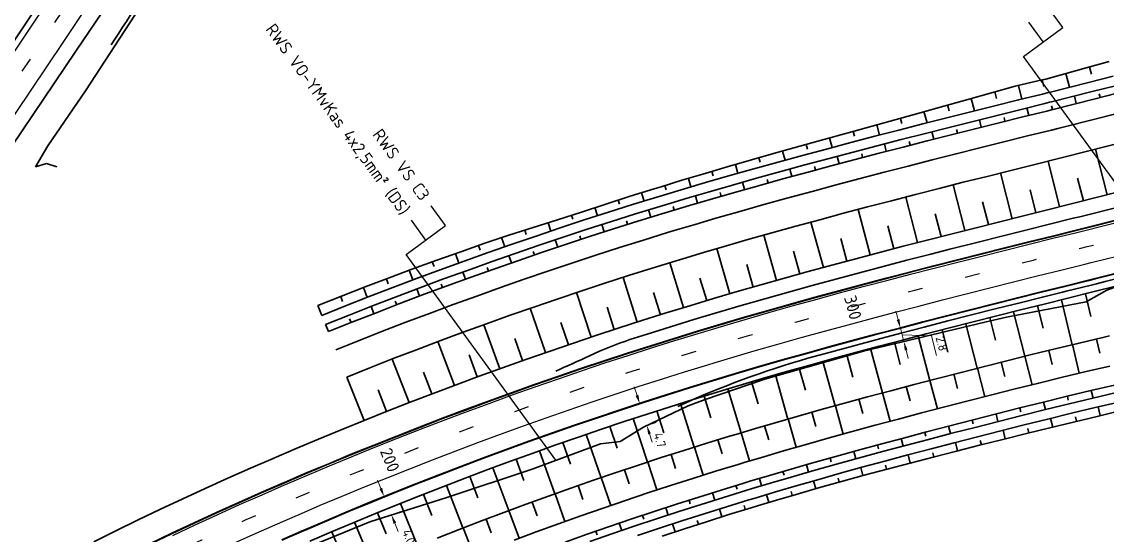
# Model space of a CAD drawing. Header units: metres. Extents: x 134219 to 139178, y 438661 to 444352.
# Drawn here: x 135219.3 to 135440.9, y 442660 to 442764.8 of the extents above; entities that cross this region are included whole.
import ezdxf
from ezdxf.enums import TextEntityAlignment as Align

# ---------------------------------------------------------------- set-up
doc = ezdxf.new("R2010")
doc.units = ezdxf.units.M
doc.linetypes.add('13strp', pattern=[4, 1, -3])
doc.linetypes.add('39strp', pattern=[12, 3, -9])
doc.layers.get('DEFPOINTS').update_dxf_attribs({"color": 193})
for name, color, linetype, lineweight in [('N-WE-KL-ET_LS_OV_KABEL-G', 10, 'KL-LS-OV-N', 35), ('N-WE-KL-ET_LS_OV_KABEL-M', 7, 'Continuous', 18), ('N-WE-KL-ET_LS_OV_KABEL-T25', 7, 'Continuous', 25), ('Utd-geleiderail-nw', 8, 'glm a2ee v014$0$f2m40080', 35), ('Utd-ondergr-bs', 8, 'Continuous', 35), ('Utd-ondergr-nw', 8, '13strp', 35), ('X-XX-AL-AANPIJLING-G', 7, 'Continuous', 18), ('X-XX-AL-AANPIJLING-S', 7, 'Continuous', 25)]:
    doc.layers.add(name, color=color, linetype=linetype, lineweight=lineweight)
doc.layers.add('Utd-weg-bs', color=8, linetype='Continuous')
doc.layers.add('Utd-weg-nw', color=8, linetype='Continuous')
doc.styles.add('alm a2ee v011$0$Iso-rtw', font='NLCS-ISO.ttf')
doc.styles.add('ISO18', font='NLCS-ISO.ttf')
doc.styles.add('NLCS-ISO', font='NLCS-ISO.ttf')
doc.styles.add('NLCS_18', font='NLCS-ISO.ttf', dxfattribs={"height": 1.8})
doc.linetypes.add('glm a2ee v014$0$f2m40080', pattern='A,2,-1,[160,RTW.shx,S=0.5,R=0,X=0,Y=0],-1', length=4)
doc.linetypes.add('KL-LS-OV-N', pattern='A,4,-1,[103,NLCS.SHX,S=0.75,R=0,X=0,Y=0],-1,4,-1.5,["0V",Standard,S=1,R=0,X=0,Y=-0.5],-3', length=14.5)
doc.dimstyles.new('NLCS_t18_pijl_Dimension_l3_h1', dxfattribs={"dimtxt": 1.8, "dimasz": 1.8, "dimexe": 2, "dimexo": 2, "dimgap": 0.7, "dimtad": 1, "dimdec": 1, "dimzin": 0, "dimdsep": 46, "dimtxsty": 'NLCS_18', "dimcen": 2.5, "dimdle": 2, "dimclrd": 256, "dimclre": 256, "dimclrt": 256, "dimadec": 1, "dimazin": 0, "dimtfac": 1, "dimtdec": 1, "dimtofl": 0, "dimtmove": 1, "dimatfit": 0, "dimfxl": 0, "dimtolj": 1, "dimtzin": 0, "dimlwd": 18, "dimlwe": 18, "dimarcsym": 0})
doc.dimstyles.new('UTD', dxfattribs={"dimtxt": 1.8, "dimasz": 1.8, "dimexe": 0, "dimexo": 0, "dimgap": 0.5, "dimtad": 1, "dimdec": 1, "dimzin": 1, "dimdsep": 46, "dimtxsty": 'ISO18', "dimcen": 2.5, "dimclrd": 256, "dimclre": 256, "dimclrt": 1, "dimadec": 0, "dimazin": 0, "dimtfac": 1, "dimtdec": 1, "dimtmove": 0, "dimatfit": 3, "dimfxl": 0, "dimlwd": -1, "dimlwe": -1, "dimarcsym": 0})

# ---------------------------------------------------------------- blocks, each defined once
blk = doc.blocks.new('*D184')
at = {"layer": 'DEFPOINTS', "color": 0, "transparency": 16777216}
for p in [(135398.65, 442702.25), (135399.36, 442699.5), (135399.36, 442699.5)]:
    blk.add_point(p, dxfattribs=at)
at = {"layer": 'N-WE-KL-ET_LS_OV_KABEL-M', "linetype": 'Continuous', "lineweight": 18, "transparency": 16777216}
for p, q in [((135398.19, 442703.99), (135397.74, 442705.73)), ((135398.65, 442702.25), (135399.36, 442699.5)), ((135399.01, 442700.88), (135405.01, 442700.66)), ((135405.01, 442700.66), (135406.04, 442696.69)), ((135399.82, 442697.76), (135400.27, 442696.02))]:
    blk.add_line(p, q, dxfattribs=at)
at = {"layer": 'N-WE-KL-ET_LS_OV_KABEL-M', "lineweight": 18, "transparency": 16777216}
for p, q in [((135398.65, 442702.25), (135400.58, 442702.75)), ((135399.36, 442699.5), (135401.3, 442700.01))]:
    blk.add_line(p, q, dxfattribs=at)
at = {"layer": 'N-WE-KL-ET_LS_OV_KABEL-M', "transparency": 16777216}
for points in [[(135398.48, 442704.07), (135397.9, 442703.92), (135398.65, 442702.25)], [(135400.11, 442697.84), (135399.53, 442697.69), (135399.36, 442699.5)]]:
    blk.add_solid(points, dxfattribs=at)
at = {"layer": 'N-WE-KL-ET_LS_OV_KABEL-M', "transparency": 16777216, "insert": (135407.07, 442699.08), "char_height": 1.8, "attachment_point": 5, "rotation": 284.6177, "style": 'NLCS_18'}
blk.add_mtext('\\A1;2.8', dxfattribs=at)
blk = doc.blocks.new('*D185')
at = {"layer": 'DEFPOINTS', "color": 0, "transparency": 16777216}
for p in [(135345.43, 442686.81), (135346.88, 442682.36), (135346.88, 442682.36)]:
    blk.add_point(p, dxfattribs=at)
at = {"layer": 'N-WE-KL-ET_LS_OV_KABEL-M', "linetype": 'Continuous', "lineweight": 18, "transparency": 16777216}
for p, q in [((135344.88, 442688.52), (135344.32, 442690.24)), ((135347.43, 442680.65), (135347.99, 442678.94))]:
    blk.add_line(p, q, dxfattribs=at)
at = {"layer": 'N-WE-KL-ET_LS_OV_KABEL-M', "lineweight": 18, "transparency": 16777216}
for p, q in [((135345.43, 442686.81), (135347.34, 442687.43)), ((135346.88, 442682.36), (135348.78, 442682.98))]:
    blk.add_line(p, q, dxfattribs=at)
at = {"layer": 'N-WE-KL-ET_LS_OV_KABEL-M', "transparency": 16777216}
for points in [[(135345.16, 442688.62), (135344.59, 442688.43), (135345.43, 442686.81)], [(135347.72, 442680.74), (135347.15, 442680.56), (135346.88, 442682.36)]]:
    blk.add_solid(points, dxfattribs=at)
at = {"layer": 'N-WE-KL-ET_LS_OV_KABEL-M', "transparency": 16777216, "insert": (135349.53, 442679.38), "char_height": 1.8, "attachment_point": 5, "rotation": 287.9778, "style": 'NLCS_18'}
blk.add_mtext('\\A1;4.7', dxfattribs=at)
blk = doc.blocks.new('*D186')
at = {"layer": 'DEFPOINTS', "color": 0, "transparency": 16777216}
for p in [(135293.24, 442667.84), (135294.75, 442664.1), (135294.75, 442664.1)]:
    blk.add_point(p, dxfattribs=at)
at = {"layer": 'N-WE-KL-ET_LS_OV_KABEL-M', "linetype": 'Continuous', "lineweight": 18, "transparency": 16777216}
for p, q in [((135292.57, 442669.51), (135291.89, 442671.18)), ((135295.43, 442662.43), (135296.1, 442660.76))]:
    blk.add_line(p, q, dxfattribs=at)
at = {"layer": 'N-WE-KL-ET_LS_OV_KABEL-M', "lineweight": 18, "transparency": 16777216}
for p, q in [((135293.24, 442667.84), (135295.1, 442668.59)), ((135294.75, 442664.1), (135296.61, 442664.84))]:
    blk.add_line(p, q, dxfattribs=at)
at = {"layer": 'N-WE-KL-ET_LS_OV_KABEL-M', "transparency": 16777216}
for points in [[(135292.85, 442669.63), (135292.29, 442669.4), (135293.24, 442667.84)], [(135295.71, 442662.54), (135295.15, 442662.31), (135294.75, 442664.1)]]:
    blk.add_solid(points, dxfattribs=at)
at = {"layer": 'N-WE-KL-ET_LS_OV_KABEL-M', "transparency": 16777216, "insert": (135298.28, 442659.64), "char_height": 1.8, "attachment_point": 5, "rotation": 291.9807, "style": 'NLCS_18'}
blk.add_mtext('\\A1;4.0', dxfattribs=at)

msp = doc.modelspace()

# ---------------------------------------------------------------- linework, layer by layer
at = {"layer": 'N-WE-KL-ET_LS_OV_KABEL-G', "flags": 128}
msp.add_lwpolyline([(135302.23, 442860.86), (135262.52, 442798.37, -0.001946), (135237.49, 442760.07)], format="xyb", dxfattribs=at)
at = {"layer": 'N-WE-KL-ET_LS_OV_KABEL-G', "elevation": 6.11, "flags": 128}
msp.add_lwpolyline([(135483.36, 442719.75), (135483.08, 442719.68), (135474.69, 442718.95), (135465.4, 442717.32), (135450.93, 442713.74), (135440.77, 442709.99), (135436.56, 442707.61), (135420.32, 442704.45), (135415.91, 442703.49), (135391.13, 442697.52), (135383.91, 442695.52), (135371.66, 442692.05), (135370.59, 442691.68), (135358.82, 442687.67), (135355.34, 442686.41), (135346.21, 442682.04), (135341.42, 442679.09), (135337.41, 442678.63), (135323.44, 442673.45), (135306.03, 442667.64), (135290.31, 442662.7), (135270.27, 442654.45), (135257.3, 442648.81), (135232.65, 442636), (135217.41, 442627.7), (135208.97, 442622.46)], dxfattribs=at)
at = {"layer": 'Utd-geleiderail-nw', "linetype": 'Continuous', "flags": 128}
for points in [[(135328.31, 442693.49, 0.005559), (135335.18, 442696.58, -0.032608), (135343.42, 442699.9), (135346.93, 442701.02), (135351.72, 442702.53), (135356.51, 442704), (135357.85, 442704.4), (135361.99, 442705.64), (135366.14, 442706.86), (135370.96, 442708.25), (135375.78, 442709.61), (135380.62, 442710.95), (135385.45, 442712.26), (135390.29, 442713.56), (135395.14, 442714.84), (135399.99, 442716.11), (135404.84, 442717.35), (135408.72, 442718.34), (135408.72, 442718.34), (135414.54, 442719.82), (135419.39, 442721.04), (135424.25, 442722.25), (135429.1, 442723.46), (135433.96, 442724.66), (135435.29, 442724.99), (135443.64, 442727.1)], [(135353.22, 442686.26, -0.038648), (135379.77, 442696.08), (135384.35, 442697.35), (135389.13, 442698.65), (135393.92, 442699.94), (135398.72, 442701.2), (135403.52, 442702.46), (135408.34, 442703.7), (135413.16, 442704.93), (135417.99, 442706.15), (135421.96, 442707.15), (135422.82, 442707.36), (135427.66, 442708.57), (135431.74, 442709.58), (135432.5, 442709.77), (135437.35, 442710.98), (135438.69, 442711.31), (135440.46, 442711.75), (135447.08, 442713.4)]]:
    msp.add_lwpolyline(points, format="xyb", dxfattribs=at)
at = {"layer": 'Utd-ondergr-bs', "flags": 128}
for points in [[(135430.78, 443094.52), (135417.27, 443072.18), (135405.84, 443053.5), (135400.26, 443044.58), (135387.87, 443024.77), (135374.78, 443003.44), (135359.85, 442979.52), (135343.64, 442954), (135329.75, 442932), (135315.11, 442909.36), (135301.89, 442889), (135286.26, 442864.59), (135269.67, 442839.38), (135253.96, 442815.42), (135239.69, 442793.9), (135225.09, 442772.01), (135212.33, 442752.94), (135199.12, 442733.22), (135187.59, 442716.29)], [(135343.89, 442932.46), (135332.88, 442915.29), (135323.08, 442899.85), (135309.39, 442878.99), (135295.13, 442856.93), (135277.85, 442830.41), (135262.2, 442806.64), (135243.62, 442778.55), (135230.28, 442758.8), (135217.23, 442739.41)], [(135222.06, 442735.14), (135224.59, 442739.44), (135232.28, 442750.66), (135245.28, 442770.7), (135258.97, 442791.47), (135267.61, 442805.38), (135276.45, 442819.51), (135285.14, 442833.57), (135295.97, 442850.78), (135303.43, 442862.7), (135306.62, 442867.15)], [(135222.06, 442735.14), (135224.3, 442735.85)], [(135226.45, 442735.14), (135224.3, 442735.85)]]:
    msp.add_lwpolyline(points, dxfattribs=at)
at = {"layer": 'Utd-ondergr-nw', "linetype": 'Continuous', "flags": 128}
for points in [[(135279.74, 442706.83), (135284.56, 442708.75), (135289.4, 442710.65), (135294.25, 442712.52), (135299.11, 442714.34), (135304, 442716.11), (135308.89, 442717.85), (135313.8, 442719.56), (135318.72, 442721.22), (135323.67, 442722.81), (135328.64, 442724.32), (135333.57, 442725.95), (135338.5, 442727.57), (135343.45, 442729.15), (135348.41, 442730.7), (135349.78, 442731.12), (135354.06, 442732.42), (135358.34, 442733.69), (135363.29, 442735.14), (135368.24, 442736.58), (135373.19, 442738), (135378.12, 442739.4), (135383.05, 442740.78), (135387.98, 442742.14), (135392.89, 442743.49), (135397.8, 442744.81), (135402.67, 442746.23), (135407.55, 442747.59), (135412.41, 442748.94), (135417.27, 442750.28), (135422.11, 442751.61), (135426.98, 442752.77), (135427.96, 442753), (135428.33, 442753.1), (135436.58, 442755.35), (135441.31, 442756.66)], [(135437.66, 442754.1), (135437.27, 442755.54)], [(135280.53, 442704.85), (135285.35, 442706.77), (135290.17, 442708.67), (135295.01, 442710.53), (135299.86, 442712.36), (135304.71, 442714.16), (135309.59, 442715.93), (135314.47, 442717.67), (135319.36, 442719.38), (135324.26, 442721.05), (135329.18, 442722.7), (135334.1, 442724.32), (135339.03, 442725.9), (135343.98, 442727.46), (135348.93, 442728.98), (135350.3, 442729.4), (135354.57, 442730.68), (135358.85, 442731.94), (135363.8, 442733.37), (135368.75, 442734.77), (135373.7, 442736.14), (135378.64, 442737.49), (135383.58, 442738.81), (135388.51, 442740.12), (135393.43, 442741.41), (135398.35, 442742.67), (135403.26, 442743.93), (135408.16, 442745.17), (135413.05, 442746.4), (135417.93, 442747.62), (135422.8, 442748.83), (135427.66, 442750.04), (135428.63, 442750.28), (135429, 442750.37), (135437.3, 442752.47), (135442.07, 442753.68)], [(135427.95, 442751.56), (135427.62, 442752.92)], [(135433.2, 442751.43), (135432.44, 442754.22)], [(135281.28, 442703), (135286.08, 442704.91), (135290.89, 442706.8), (135295.72, 442708.66), (135300.56, 442710.48), (135305.4, 442712.28), (135310.26, 442714.04), (135315.13, 442715.78), (135320.01, 442717.48), (135324.9, 442719.16), (135329.8, 442720.8), (135334.72, 442722.42), (135339.64, 442724), (135344.57, 442725.55), (135349.51, 442727.07), (135350.88, 442727.49), (135355.14, 442728.76), (135359.4, 442730.02), (135364.35, 442731.44), (135369.29, 442732.84), (135374.23, 442734.21), (135379.16, 442735.56), (135384.09, 442736.88), (135389.02, 442738.18), (135393.93, 442739.47), (135398.84, 442740.74), (135403.75, 442741.99), (135408.64, 442743.23), (135413.53, 442744.46), (135418.41, 442745.68), (135423.28, 442746.89), (135428.14, 442748.1), (135429.11, 442748.34), (135429.49, 442748.43), (135437.79, 442750.53), (135442.56, 442751.74)], [(135423.44, 442748.99), (135422.75, 442751.76)], [(135281.87, 442701.54), (135286.66, 442703.45), (135291.46, 442705.33), (135296.28, 442707.18), (135301.11, 442709.01), (135305.94, 442710.8), (135310.79, 442712.56), (135315.65, 442714.29), (135320.53, 442716), (135325.41, 442717.67), (135330.3, 442719.31), (135335.2, 442720.92), (135340.11, 442722.5), (135345.04, 442724.05), (135349.97, 442725.56), (135351.33, 442725.98), (135355.59, 442727.25), (135359.84, 442728.5), (135364.78, 442729.93), (135369.71, 442731.32), (135374.65, 442732.69), (135379.57, 442734.04), (135384.5, 442735.36), (135389.42, 442736.66), (135394.33, 442737.94), (135399.23, 442739.21), (135404.14, 442740.46), (135409.03, 442741.7), (135413.91, 442742.93), (135418.79, 442744.15), (135423.66, 442745.37), (135428.52, 442746.57), (135429.49, 442746.81), (135429.86, 442746.9), (135438.17, 442749), (135442.94, 442750.22)], [(135413.81, 442746.59), (135413.11, 442749.13)], [(135418.29, 442749.13), (135417.93, 442750.46)], [(135434.17, 442749.61), (135434.56, 442748.08)], [(135439.22, 442750.08), (135439.41, 442749.32)], [(135283.36, 442697.83), (135288.13, 442699.73), (135292.91, 442701.6), (135297.7, 442703.45), (135302.51, 442705.26), (135307.32, 442707.04), (135312.15, 442708.8), (135316.98, 442710.52), (135321.83, 442712.21), (135326.69, 442713.88), (135331.56, 442715.51), (135336.44, 442717.11), (135341.32, 442718.68), (135346.22, 442720.23), (135351.13, 442721.74), (135352.49, 442722.15), (135356.73, 442723.42), (135360.96, 442724.66), (135365.88, 442726.08), (135370.79, 442727.47), (135375.71, 442728.83), (135380.62, 442730.17), (135385.52, 442731.49), (135390.43, 442732.79), (135395.33, 442734.07), (135400.23, 442735.34), (135405.12, 442736.59), (135410.01, 442737.83), (135414.88, 442739.05), (135419.76, 442740.27), (135424.62, 442741.48), (135429.48, 442742.69), (135430.83, 442743.02), (135439.14, 442745.12), (135443.93, 442746.34)], [(135404.12, 442744.15), (135403.47, 442746.46)], [(135408.62, 442746.58), (135408.29, 442747.8)], [(135424.47, 442747.19), (135424.85, 442745.66)], [(135429.52, 442747.63), (135429.7, 442746.86)], [(135398.98, 442743.99), (135398.67, 442745.07)], [(135414.77, 442744.77), (135415.15, 442743.24)], [(135419.81, 442745.22), (135420, 442744.46)], [(135389.3, 442741.41), (135389.02, 442742.43)], [(135394.41, 442741.66), (135393.85, 442743.74)], [(135405.07, 442742.33), (135405.46, 442740.8)], [(135410.11, 442742.79), (135410.31, 442742.03)], [(135285.6, 442692.26), (135290.33, 442694.15), (135295.08, 442696.01), (135299.84, 442697.84), (135304.6, 442699.64), (135309.38, 442701.41), (135314.17, 442703.15), (135318.98, 442704.86), (135323.79, 442706.54), (135328.61, 442708.19), (135333.44, 442709.81), (135338.29, 442711.41), (135343.14, 442712.97), (135348, 442714.5), (135352.87, 442715.99), (135354.22, 442716.4), (135358.43, 442717.66), (135362.64, 442718.9), (135367.52, 442720.31), (135372.41, 442721.69), (135377.29, 442723.05), (135382.18, 442724.38), (135387.07, 442725.69), (135391.95, 442726.99), (135396.84, 442728.26), (135401.72, 442729.52), (135406.6, 442730.77), (135411.47, 442732.01), (135416.34, 442733.23), (135421.21, 442734.45), (135426.07, 442735.66), (135430.93, 442736.87), (135432.27, 442737.2), (135440.6, 442739.3), (135445.4, 442740.52)], [(135379.66, 442738.79), (135379.39, 442739.75)], [(135384.75, 442739.12), (135384.2, 442741.1)], [(135395.39, 442739.85), (135395.78, 442738.32)], [(135400.42, 442740.33), (135400.62, 442739.57)], [(135375.11, 442736.52), (135374.57, 442738.39)], [(135385.71, 442737.31), (135386.12, 442735.79)], [(135390.75, 442737.82), (135390.95, 442737.06)], [(135438.52, 442738.77), (135440.89, 442729.45)], [(135365.48, 442733.84), (135364.96, 442735.63)], [(135370.03, 442736.11), (135369.77, 442737.02)], [(135381.09, 442735.26), (135381.29, 442734.5)], [(135428.82, 442736.34), (135431.14, 442727)], [(135360.42, 442733.35), (135360.17, 442734.23)], [(135376.06, 442734.71), (135376.47, 442733.19)], [(135419.12, 442733.93), (135421.45, 442724.59)], [(135434.84, 442732.88), (135436.01, 442728.21)], [(135350.85, 442730.5), (135350.58, 442731.36)], [(135355.89, 442731.07), (135355.37, 442732.81)], [(135366.42, 442732.03), (135366.85, 442730.52)], [(135371.45, 442732.62), (135371.66, 442731.87)], [(135409.42, 442731.49), (135411.78, 442722.17)], [(135233.98, 442658.61), (135238.5, 442660.87), (135243.04, 442663.09), (135247.59, 442665.27), (135252.16, 442667.41), (135256.74, 442669.52), (135261.33, 442671.6), (135265.94, 442673.64), (135270.56, 442675.65), (135270.76, 442675.73), (135275.29, 442677.67), (135279.84, 442679.58), (135284.49, 442681.51), (135289.16, 442683.4), (135293.84, 442685.27), (135298.53, 442687.1), (135303.23, 442688.91), (135307.95, 442690.69), (135312.67, 442692.43), (135317.41, 442694.15), (135322.15, 442695.84), (135326.91, 442697.5), (135331.68, 442699.13), (135336.45, 442700.73), (135341.24, 442702.3), (135346.04, 442703.84), (135350.84, 442705.34), (135355.66, 442706.82), (135356.99, 442707.23), (135361.15, 442708.47), (135365.31, 442709.69), (135370.15, 442711.08), (135374.99, 442712.45), (135379.84, 442713.79), (135384.68, 442715.11), (135389.54, 442716.41), (135394.39, 442717.7), (135399.25, 442718.96), (135404.1, 442720.21), (135408.96, 442721.45), (135413.82, 442722.68), (135418.68, 442723.9), (135423.54, 442725.11), (135428.39, 442726.32), (135433.25, 442727.53), (135434.59, 442727.86), (135442.93, 442729.97)], [(135346.34, 442728.19), (135345.81, 442729.88)], [(135356.81, 442729.26), (135357.26, 442727.75)], [(135361.83, 442729.9), (135362.05, 442729.14)], [(135399.73, 442729.01), (135402.13, 442719.71)], [(135425.13, 442730.47), (135426.3, 442725.8)], [(135336.82, 442725.19), (135336.28, 442726.84)], [(135341.31, 442727.54), (135341.04, 442728.38)], [(135347.24, 442726.38), (135347.7, 442724.87)], [(135352.25, 442727.08), (135352.48, 442726.32)], [(135390.06, 442726.49), (135392.51, 442717.2)], [(135415.44, 442728.05), (135416.62, 442723.38)], [(135245.4, 442658.2), (135249.92, 442660.36), (135254.45, 442662.49), (135258.99, 442664.58), (135263.55, 442666.64), (135268.13, 442668.67), (135272.71, 442670.66), (135272.91, 442670.75), (135277.41, 442672.67), (135281.93, 442674.57), (135286.55, 442676.48), (135291.19, 442678.36), (135295.84, 442680.22), (135300.5, 442682.04), (135305.17, 442683.83), (135309.85, 442685.6), (135314.54, 442687.33), (135319.24, 442689.04), (135323.96, 442690.72), (135328.68, 442692.37), (135333.42, 442693.98), (135338.16, 442695.57), (135342.92, 442697.13), (135347.68, 442698.66), (135352.45, 442700.16), (135357.24, 442701.63), (135358.56, 442702.03), (135362.69, 442703.26), (135366.83, 442704.48), (135371.64, 442705.86), (135376.45, 442707.22), (135381.27, 442708.56), (135386.1, 442709.87), (135390.93, 442711.17), (135395.77, 442712.44), (135400.61, 442713.7), (135405.45, 442714.95), (135410.3, 442716.19), (135415.15, 442717.41), (135420, 442718.63), (135424.85, 442719.84), (135429.7, 442721.05), (135434.55, 442722.26), (135435.9, 442722.59), (135444.25, 442724.7)], [(135245.43, 442658.14), (135249.95, 442660.3), (135254.47, 442662.42), (135259.02, 442664.52), (135263.58, 442666.58), (135268.15, 442668.6), (135272.74, 442670.6), (135272.93, 442670.68), (135277.44, 442672.61), (135281.95, 442674.51), (135286.58, 442676.42), (135291.21, 442678.3), (135295.86, 442680.15), (135300.52, 442681.97), (135305.19, 442683.77), (135309.87, 442685.53), (135314.56, 442687.27), (135319.27, 442688.98), (135323.98, 442690.65), (135328.71, 442692.3), (135333.44, 442693.92), (135338.18, 442695.51), (135342.94, 442697.06), (135347.7, 442698.59), (135352.48, 442700.09), (135357.26, 442701.56), (135358.58, 442701.96), (135362.71, 442703.2), (135366.85, 442704.41), (135371.66, 442705.79), (135376.47, 442707.15), (135381.29, 442708.49), (135386.12, 442709.8), (135390.95, 442711.1), (135395.79, 442712.38), (135400.63, 442713.64), (135405.47, 442714.88), (135410.31, 442716.12), (135415.16, 442717.35), (135420.01, 442718.56), (135424.87, 442719.78), (135429.72, 442720.98), (135434.57, 442722.19), (135435.91, 442722.52), (135444.27, 442724.63)], [(135331.8, 442724.46), (135331.53, 442725.28)], [(135342.7, 442724.14), (135342.94, 442723.39)], [(135405.77, 442725.6), (135406.96, 442720.94)], [(135322.28, 442721.37), (135321.99, 442722.27)], [(135327.29, 442722.07), (135326.77, 442723.75)], [(135337.7, 442723.38), (135338.18, 442721.88)], [(135380.4, 442723.9), (135382.92, 442714.64)], [(135396.11, 442723.11), (135397.32, 442718.46)], [(135317.87, 442718.85), (135317.24, 442720.72)], [(135328.19, 442720.27), (135328.69, 442718.77)], [(135333.19, 442721.09), (135333.43, 442720.34)], [(135370.76, 442721.23), (135373.37, 442711.99)], [(135386.47, 442720.56), (135387.71, 442715.93)], [(135308.47, 442715.52), (135307.79, 442717.46)], [(135312.84, 442718.16), (135312.51, 442719.11)], [(135323.71, 442717.92), (135323.97, 442717.18)], [(135361.15, 442718.47), (135363.85, 442709.26)], [(135376.86, 442717.95), (135378.14, 442713.32)], [(135303.43, 442714.8), (135303.08, 442715.78)], [(135318.73, 442717.04), (135319.25, 442715.55)], [(135351.57, 442715.6), (135354.38, 442706.43)], [(135367.28, 442715.25), (135368.6, 442710.64)], [(135272.36, 442659.03), (135276.88, 442661), (135277.07, 442661.09), (135281.52, 442662.99), (135285.97, 442664.86), (135290.54, 442666.75), (135295.11, 442668.6), (135299.7, 442670.43), (135304.3, 442672.23), (135308.91, 442674), (135313.53, 442675.74), (135318.16, 442677.46), (135322.8, 442679.14), (135327.45, 442680.8), (135332.12, 442682.42), (135336.79, 442684.02), (135341.47, 442685.59), (135346.16, 442687.12), (135350.86, 442688.63), (135355.58, 442690.11), (135360.3, 442691.56), (135361.6, 442691.96), (135365.68, 442693.18), (135369.77, 442694.38), (135374.52, 442695.74), (135379.29, 442697.09), (135384.06, 442698.41), (135388.84, 442699.71), (135393.64, 442701), (135398.44, 442702.27), (135403.25, 442703.52), (135408.06, 442704.76), (135412.89, 442705.99), (135417.72, 442707.21), (135422.55, 442708.43), (135427.39, 442709.64), (135432.24, 442710.84), (135437.09, 442712.04), (135438.43, 442712.38), (135446.81, 442714.46)], [(135272.39, 442658.97), (135276.91, 442660.94), (135277.1, 442661.02), (135281.54, 442662.92), (135286, 442664.8), (135290.56, 442666.68), (135295.14, 442668.54), (135299.73, 442670.37), (135304.32, 442672.17), (135308.93, 442673.94), (135313.55, 442675.68), (135318.18, 442677.39), (135322.82, 442679.07), (135327.48, 442680.73), (135332.14, 442682.36), (135336.81, 442683.95), (135341.49, 442685.52), (135346.18, 442687.06), (135350.89, 442688.57), (135355.6, 442690.05), (135360.32, 442691.5), (135361.62, 442691.89), (135365.7, 442693.11), (135369.79, 442694.31), (135374.54, 442695.68), (135379.3, 442697.02), (135384.08, 442698.34), (135388.86, 442699.65), (135393.65, 442700.93), (135398.46, 442702.2), (135403.26, 442703.45), (135408.08, 442704.69), (135412.9, 442705.92), (135417.73, 442707.15), (135422.57, 442708.36), (135427.41, 442709.57), (135432.25, 442710.77), (135437.1, 442711.98), (135438.45, 442712.31), (135446.83, 442714.39)], [(135299.12, 442712.08), (135298.38, 442714.07)], [(135309.3, 442713.7), (135309.84, 442712.22)], [(135314.28, 442714.64), (135314.54, 442713.9)], [(135278.08, 442658.75), (135282.51, 442660.64), (135286.96, 442662.51), (135291.5, 442664.39), (135296.06, 442666.24), (135300.64, 442668.06), (135305.22, 442669.85), (135309.81, 442671.62), (135314.42, 442673.35), (135319.04, 442675.06), (135323.66, 442676.74), (135328.3, 442678.39), (135332.95, 442680.01), (135337.61, 442681.6), (135342.27, 442683.17), (135346.95, 442684.7), (135351.64, 442686.2), (135356.33, 442687.68), (135361.04, 442689.12), (135362.34, 442689.52), (135366.41, 442690.73), (135370.48, 442691.93), (135375.22, 442693.29), (135379.97, 442694.63), (135384.73, 442695.95), (135389.51, 442697.25), (135394.29, 442698.53), (135399.08, 442699.8), (135403.89, 442701.05), (135408.7, 442702.29), (135413.51, 442703.52), (135418.34, 442704.74), (135423.17, 442705.95), (135428.01, 442707.16), (135432.85, 442708.37), (135437.7, 442709.57), (135439.04, 442709.9), (135447.43, 442711.99)], [(135294.08, 442711.31), (135293.7, 442712.31)], [(135304.88, 442711.25), (135305.15, 442710.51)], [(135342.03, 442712.61), (135344.94, 442703.49)], [(135357.73, 442712.45), (135359.11, 442707.86)], [(135284.78, 442707.69), (135284.38, 442708.68)], [(135289.81, 442708.52), (135289.04, 442710.51)], [(135299.92, 442710.25), (135300.47, 442708.77)], [(135332.52, 442709.51), (135335.55, 442700.43)], [(135348.23, 442709.55), (135349.66, 442704.97)], [(135437.54, 442704.64), (135436.46, 442709.26)], [(135280.54, 442704.85), (135279.74, 442706.83)], [(135290.58, 442706.68), (135291.15, 442705.21)], [(135295.52, 442707.74), (135295.81, 442707)], [(135323.05, 442706.29), (135326.19, 442697.25)], [(135338.76, 442706.52), (135340.24, 442701.97)], [(135427.77, 442702.26), (135426.65, 442706.82)], [(135433.75, 442698.86), (135431.56, 442708.05)], [(135286.21, 442704.12), (135286.5, 442703.39)], [(135418.04, 442699.82), (135416.89, 442704.38)], [(135424.04, 442696.49), (135421.76, 442705.6)], [(135281.28, 442703), (135281.87, 442701.54)], [(135313.63, 442702.95), (135316.87, 442693.96)], [(135329.32, 442703.38), (135330.86, 442698.85)], [(135408.33, 442697.35), (135407.16, 442701.9)], [(135414.34, 442694.04), (135412.03, 442703.14)], [(135304.06, 442659.39), (135308.59, 442661.16), (135313.13, 442662.9), (135317.68, 442664.61), (135322.25, 442666.3), (135326.82, 442667.96), (135331.4, 442669.58), (135336, 442671.18), (135340.6, 442672.75), (135345.21, 442674.29), (135349.83, 442675.81), (135354.47, 442677.29), (135359.11, 442678.74), (135363.76, 442680.17), (135365.05, 442680.56), (135369.06, 442681.76), (135373.09, 442682.94), (135377.79, 442684.28), (135382.49, 442685.61), (135387.22, 442686.92), (135391.95, 442688.2), (135396.7, 442689.47), (135401.46, 442690.73), (135406.24, 442691.97), (135411.03, 442693.2), (135415.82, 442694.42), (135420.63, 442695.63), (135425.45, 442696.84), (135430.28, 442698.03), (135435.13, 442699.19), (135439.99, 442700.33), (135441.34, 442700.65)], [(135319.93, 442700.13), (135321.52, 442695.62)], [(135404.65, 442691.56), (135402.3, 442700.64)], [(135439.34, 442697.1), (135438.66, 442700.02)], [(135304.24, 442699.5), (135307.59, 442690.55)], [(135394.98, 442689.02), (135392.56, 442698.07)], [(135398.62, 442694.83), (135397.43, 442699.37)], [(135429.64, 442694.79), (135428.93, 442697.7)], [(135435.18, 442693.04), (135433.79, 442698.87)], [(135294.9, 442695.94), (135298.36, 442687.03)], [(135310.58, 442696.76), (135312.23, 442692.27)], [(135385.33, 442686.4), (135382.84, 442695.43)], [(135388.93, 442692.24), (135387.7, 442696.76)], [(135419.96, 442692.37), (135419.23, 442695.28)], [(135425.53, 442690.68), (135424.07, 442696.5)], [(135301.27, 442693.27), (135302.97, 442688.81)], [(135319.78, 442658.99), (135324.31, 442660.67), (135328.85, 442662.31), (135333.4, 442663.92), (135337.95, 442665.51), (135342.52, 442667.07), (135347.1, 442668.6), (135351.69, 442670.1), (135356.28, 442671.57), (135360.89, 442673.01), (135365.5, 442674.43), (135366.78, 442674.81), (135370.77, 442676), (135374.77, 442677.18), (135379.43, 442678.51), (135384.11, 442679.83), (135388.81, 442681.13), (135393.52, 442682.41), (135398.24, 442683.67), (135402.99, 442684.92), (135407.74, 442686.16), (135412.52, 442687.39), (135417.3, 442688.61), (135422.1, 442689.82), (135426.91, 442691.02), (135431.73, 442692.21), (135436.58, 442693.37), (135441.44, 442694.51)], [(135379.25, 442689.56), (135377.98, 442694.07)], [(135415.86, 442688.24), (135414.38, 442694.05)], [(135285.6, 442692.26), (135289.17, 442683.4)], [(135369.59, 442686.79), (135368.27, 442691.28)], [(135375.7, 442683.69), (135373.12, 442692.69)], [(135406.2, 442685.76), (135404.69, 442691.57)], [(135410.28, 442689.91), (135409.53, 442692.82)], [(135292, 442689.67), (135293.76, 442685.23)], [(135330.2, 442658.54), (135334.72, 442660.15), (135339.26, 442661.73), (135343.8, 442663.28), (135348.36, 442664.8), (135352.92, 442666.29), (135357.49, 442667.76), (135362.07, 442669.19), (135366.66, 442670.6), (135367.94, 442670.98), (135371.9, 442672.17), (135375.89, 442673.33), (135380.53, 442674.67), (135385.19, 442675.98), (135389.86, 442677.27), (135394.56, 442678.55), (135399.27, 442679.81), (135404, 442681.06), (135408.75, 442682.29), (135413.51, 442683.51), (135418.28, 442684.73), (135423.07, 442685.94), (135427.88, 442687.14), (135432.7, 442688.33), (135437.54, 442689.49), (135442.4, 442690.63)], [(135335.25, 442658.67), (135339.77, 442660.24), (135344.31, 442661.79), (135348.85, 442663.3), (135353.41, 442664.79), (135357.97, 442666.26), (135362.54, 442667.69), (135367.12, 442669.09), (135368.39, 442669.48), (135372.35, 442670.66), (135376.33, 442671.82), (135380.96, 442673.15), (135385.61, 442674.46), (135390.28, 442675.75), (135394.97, 442677.03), (135399.68, 442678.29), (135404.4, 442679.53), (135409.14, 442680.77), (135413.9, 442681.99), (135418.67, 442683.2), (135423.46, 442684.41), (135428.26, 442685.61), (135433.08, 442686.8), (135437.92, 442687.96), (135442.78, 442689.1)], [(135366.11, 442680.88), (135363.42, 442689.84)], [(135396.57, 442683.23), (135395.02, 442689.03)], [(135400.62, 442687.4), (135399.85, 442690.31)], [(135437.98, 442687.97), (135437.62, 442689.51)], [(135344.95, 442659.89), (135349.48, 442661.41), (135354.02, 442662.89), (135358.57, 442664.35), (135363.13, 442665.78), (135367.7, 442667.18), (135368.97, 442667.56), (135372.92, 442668.74), (135376.88, 442669.9), (135381.51, 442671.23), (135386.15, 442672.54), (135390.81, 442673.83), (135395.49, 442675.1), (135400.19, 442676.35), (135404.91, 442677.6), (135409.64, 442678.83), (135414.4, 442680.05), (135419.16, 442681.26), (135423.95, 442682.47), (135428.75, 442683.67), (135433.57, 442684.86), (135438.4, 442686.02), (135443.26, 442687.16)], [(135356.55, 442677.94), (135353.75, 442686.87)], [(135359.95, 442683.9), (135358.58, 442688.37)], [(135386.97, 442680.62), (135385.37, 442686.41)], [(135390.98, 442684.83), (135390.19, 442687.73)], [(135428.26, 442685.61), (135427.88, 442687.14)], [(135432.93, 442687.57), (135432.75, 442688.34)], [(135350.35, 442680.88), (135348.93, 442685.34)], [(135350.03, 442659.75), (135354.55, 442661.25), (135359.09, 442662.72), (135363.63, 442664.17), (135368.19, 442665.59), (135369.45, 442665.97), (135373.39, 442667.13), (135377.35, 442668.28), (135381.96, 442669.63), (135386.6, 442670.93), (135391.26, 442672.2), (135395.94, 442673.46), (135400.63, 442674.69), (135405.35, 442675.92), (135410.08, 442677.13), (135414.83, 442678.34), (135419.6, 442679.54), (135424.39, 442680.73), (135429.19, 442681.92), (135434.01, 442683.08), (135438.85, 442684.23), (135443.7, 442685.4), (135444.67, 442685.63)], [(135381.36, 442682.18), (135380.55, 442685.07)], [(135418.56, 442683.17), (135418.18, 442684.7)], [(135423.22, 442685.16), (135423.03, 442685.93)], [(135434.39, 442684.12), (135434.61, 442683.22)], [(135439.04, 442686.17), (135439.47, 442684.38)], [(135340.8, 442677.75), (135339.31, 442682.18)], [(135347.03, 442674.89), (135344.11, 442683.77)], [(135371.78, 442679.43), (135370.94, 442682.31)], [(135377.4, 442677.93), (135375.74, 442683.7)], [(135408.88, 442680.7), (135408.48, 442682.22)], [(135413.52, 442682.7), (135413.33, 442683.47)], [(135429.32, 442683.81), (135429.75, 442682.05)], [(135337.54, 442671.71), (135334.52, 442680.55)], [(135367.87, 442675.14), (135366.15, 442680.89)], [(135399.2, 442678.16), (135398.8, 442679.68)], [(135403.84, 442680.2), (135403.64, 442680.96)], [(135419.61, 442681.38), (135420.04, 442679.65)], [(135424.68, 442681.73), (135424.89, 442680.86)], [(135331.28, 442674.49), (135329.74, 442678.9)], [(135358.38, 442672.23), (135356.59, 442677.96)], [(135362.24, 442676.57), (135361.36, 442679.44)], [(135394.17, 442677.63), (135393.96, 442678.39)], [(135409.91, 442678.9), (135410.34, 442677.2)], [(135414.97, 442679.29), (135415.19, 442678.43)], [(135321.8, 442671.11), (135320.21, 442675.49)], [(135328.1, 442668.41), (135324.97, 442677.21)], [(135352.74, 442673.59), (135351.82, 442676.45)], [(135384.52, 442674.98), (135384.31, 442675.73)], [(135389.55, 442675.55), (135389.13, 442677.07)], [(135400.23, 442676.36), (135400.66, 442674.7)], [(135405.28, 442676.8), (135405.5, 442675.96)], [(135318.71, 442664.99), (135315.46, 442673.74)], [(135343.27, 442670.48), (135342.32, 442673.33)], [(135348.93, 442669.2), (135347.06, 442674.9)], [(135379.92, 442672.86), (135379.49, 442674.37)], [(135390.56, 442673.76), (135391, 442672.13)], [(135395.61, 442674.25), (135395.83, 442673.43)], [(135312.37, 442667.6), (135310.72, 442671.96)], [(135339.52, 442666.05), (135337.58, 442671.73)], [(135370.32, 442670.06), (135369.87, 442671.56)], [(135374.9, 442672.23), (135374.67, 442672.98)], [(135380.9, 442671.06), (135381.36, 442669.45)], [(135385.95, 442671.61), (135386.18, 442670.81)], [(135309.35, 442661.45), (135306, 442670.15)], [(135333.85, 442667.26), (135332.86, 442670.09)], [(135360.76, 442667.13), (135360.29, 442668.64)], [(135365.3, 442669.36), (135365.07, 442670.12)], [(135376.33, 442668.86), (135376.56, 442668.05)], [(135300.05, 442657.79), (135296.58, 442666.45)], [(135302.99, 442663.98), (135301.28, 442668.31)], [(135324.46, 442663.91), (135323.44, 442666.73)], [(135330.16, 442662.78), (135328.14, 442668.43)], [(135355.75, 442666.38), (135355.51, 442667.13)], [(135371.29, 442668.26), (135371.76, 442666.65)], [(135293.65, 442660.23), (135291.89, 442664.55)], [(135320.83, 442659.38), (135318.74, 442665.01)], [(135351.23, 442664.09), (135350.74, 442665.58)], [(135361.69, 442665.33), (135362.21, 442663.71)], [(135366.73, 442666.01), (135366.98, 442665.21)], [(135290.79, 442654.02), (135287.21, 442662.62)], [(135315.12, 442660.45), (135314.06, 442663.25)], [(135341.75, 442660.92), (135341.24, 442662.41)], [(135346.24, 442663.26), (135345.99, 442664.01)], [(135352.15, 442662.28), (135352.69, 442660.63)], [(135357.18, 442663), (135357.44, 442662.19)], [(135284.36, 442656.37), (135282.55, 442660.66)], [(135311.55, 442655.87), (135309.39, 442661.47)], [(135336.76, 442660.03), (135336.5, 442660.77)]]:
    msp.add_lwpolyline(points, dxfattribs=at)
at = {"layer": 'Utd-weg-bs', "flags": 128}
for points in [[(135431.95, 443093.81), (135416.05, 443067.63), (135400.72, 443042.82), (135386.19, 443019.48), (135367.61, 442989.79), (135348.79, 442959.84), (135329.88, 442930.12), (135311.63, 442901.76), (135296.61, 442878.49), (135278.08, 442849.88), (135260.36, 442822.88), (135242.67, 442796.16), (135224.94, 442769.56), (135206.1, 442741.46), (135189.76, 442717.45)], [(135436.75, 443087.6), (135423.72, 443066.38), (135408.29, 443041.1), (135393.58, 443017.63), (135377.35, 442991.61), (135361.36, 442966.1), (135345.49, 442941.03), (135329.09, 442915.49), (135313.12, 442890.6), (135295.09, 442862.7), (135277.74, 442836.03), (135260.42, 442809.75), (135242.99, 442783.59), (135227.62, 442760.54), (135211.46, 442736.54), (135203.54, 442724.79)]]:
    msp.add_lwpolyline(points, dxfattribs=at)
at = {"layer": 'Utd-weg-bs', "linetype": '39strp', "flags": 128}
msp.add_lwpolyline([(135434.33, 443090.73), (135420.39, 443067.88), (135403.75, 443040.91), (135389.1, 443017.26), (135371.61, 442989.43), (135355.86, 442964.28), (135338.9, 442937.6), (135323.44, 442913.36), (135303.37, 442882.25), (135283.88, 442852.09), (135265.08, 442823.55), (135244.74, 442792.73), (135224.15, 442761.93), (135207.62, 442737.34), (135196.66, 442721.13)], dxfattribs=at)
at = {"layer": 'Utd-weg-nw', "linetype": '39strp', "flags": 128}
msp.add_lwpolyline([(135124.71, 442570.8), (135128.33, 442574.19), (135131.99, 442577.55), (135135.68, 442580.87), (135139.41, 442584.15), (135143.17, 442587.4), (135146.97, 442590.6), (135150.8, 442593.76), (135154.66, 442596.88), (135158.55, 442599.96), (135162.48, 442603), (135166.44, 442606), (135168.74, 442607.72), (135170.43, 442608.96), (135174.45, 442611.87), (135178.5, 442614.74), (135182.58, 442617.57), (135183.91, 442618.48), (135186.69, 442620.36), (135190.83, 442623.1), (135195, 442625.8), (135199.2, 442628.45), (135199.5, 442628.64), (135203.42, 442631.06), (135207.67, 442633.63), (135207.8, 442633.7), (135211.95, 442636.15), (135216.2, 442638.59), (135216.44, 442638.73), (135220.59, 442641.06), (135224.94, 442643.44), (135229.32, 442645.79), (135233.73, 442648.09), (135238.15, 442650.35), (135242.6, 442652.57), (135247.07, 442654.76), (135251.55, 442656.91), (135256.06, 442659.02), (135260.58, 442661.1), (135265.11, 442663.15), (135269.66, 442665.17), (135274.23, 442667.16), (135274.42, 442667.24), (135278.9, 442669.16), (135283.4, 442671.05), (135288, 442672.95), (135292.61, 442674.82), (135297.24, 442676.66), (135301.88, 442678.48), (135306.52, 442680.26), (135311.18, 442682.02), (135315.85, 442683.75), (135320.54, 442685.45), (135325.23, 442687.12), (135329.93, 442688.75), (135334.64, 442690.37), (135339.36, 442691.95), (135344.1, 442693.5), (135348.84, 442695.02), (135353.59, 442696.51), (135358.35, 442697.97), (135359.67, 442698.37), (135363.78, 442699.6), (135367.9, 442700.81), (135372.68, 442702.19), (135377.48, 442703.54), (135382.29, 442704.87), (135387.1, 442706.18), (135391.91, 442707.47), (135396.74, 442708.75), (135401.57, 442710.01), (135406.4, 442711.25), (135411.24, 442712.49), (135416.08, 442713.71), (135420.92, 442714.93), (135425.77, 442716.14), (135430.62, 442717.34), (135435.47, 442718.55), (135436.82, 442718.88), (135445.18, 442720.98), (135450.04, 442722.21), (135454.89, 442723.46), (135459.74, 442724.73), (135464.59, 442726.04), (135469.44, 442727.38), (135474.27, 442728.76), (135479.1, 442730.2), (135483.91, 442731.69), (135488.71, 442733.24), (135493.48, 442734.87), (135496.66, 442735.99), (135499.82, 442737.14), (135502.97, 442738.34), (135506.11, 442739.57), (135509.24, 442740.84), (135512.35, 442742.15), (135513.63, 442742.71), (135517.62, 442744.48), (135521.57, 442746.33), (135524.61, 442747.8), (135527.62, 442749.32), (135530.62, 442750.88), (135533.59, 442752.48), (135536.54, 442754.13), (135539.47, 442755.81), (135542.37, 442757.54), (135545.25, 442759.3), (135548.1, 442761.1), (135550.93, 442762.95), (135553.73, 442764.83), (135556.51, 442766.75), (135559.26, 442768.71), (135561.98, 442770.71), (135564.67, 442772.75), (135567.34, 442774.82), (135569.98, 442776.93), (135572.58, 442779.08), (135575.16, 442781.26), (135577.7, 442783.47), (135580.22, 442785.73), (135582.7, 442788.02), (135585.15, 442790.34), (135587.57, 442792.69), (135589.96, 442795.08), (135592.31, 442797.5), (135594.63, 442799.96), (135595.36, 442800.75)], dxfattribs=at)
at = {"layer": 'Utd-weg-nw', "linetype": 'Continuous', "flags": 128}
for points in [[(135250.12, 442659.94), (135254.64, 442662.06), (135259.19, 442664.15), (135263.74, 442666.21), (135268.32, 442668.24), (135272.9, 442670.23), (135273.09, 442670.32), (135277.59, 442672.24), (135282.11, 442674.14), (135286.73, 442676.05), (135291.36, 442677.93), (135296.01, 442679.78), (135300.67, 442681.6), (135305.33, 442683.39), (135310.01, 442685.16), (135314.7, 442686.89), (135319.4, 442688.6), (135324.11, 442690.27), (135328.84, 442691.92), (135333.57, 442693.54), (135338.31, 442695.13), (135343.06, 442696.68), (135347.82, 442698.21), (135352.59, 442699.71), (135357.37, 442701.18), (135358.7, 442701.58), (135362.83, 442702.81), (135366.96, 442704.03), (135371.77, 442705.41), (135376.58, 442706.77), (135381.4, 442708.1), (135386.22, 442709.42), (135391.05, 442710.71), (135395.89, 442711.99), (135400.73, 442713.25), (135405.57, 442714.5), (135410.41, 442715.73), (135415.26, 442716.96), (135420.11, 442718.18), (135424.96, 442719.39), (135429.81, 442720.59), (135434.67, 442721.8), (135436.01, 442722.13), (135444.36, 442724.24)], [(135261.97, 442658.06), (135266.48, 442660.09), (135271.01, 442662.1), (135275.56, 442664.08), (135275.75, 442664.16), (135280.21, 442666.07), (135284.69, 442667.95), (135289.27, 442669.85), (135293.86, 442671.71), (135298.47, 442673.55), (135303.09, 442675.35), (135307.72, 442677.13), (135312.36, 442678.88), (135317.01, 442680.6), (135321.67, 442682.29), (135326.34, 442683.96), (135331.02, 442685.59), (135335.71, 442687.19), (135340.42, 442688.77), (135345.13, 442690.31), (135349.85, 442691.83), (135354.58, 442693.31), (135359.32, 442694.77), (135360.64, 442695.17), (135364.73, 442696.39), (135368.83, 442697.59), (135373.6, 442698.97), (135378.38, 442700.32), (135383.17, 442701.64), (135387.97, 442702.95), (135392.78, 442704.24), (135397.59, 442705.51), (135402.41, 442706.76), (135407.23, 442708.01), (135412.06, 442709.24), (135416.9, 442710.46), (135421.74, 442711.68), (135426.58, 442712.89), (135431.43, 442714.09), (135436.28, 442715.3), (135437.62, 442715.63), (135446, 442717.71)]]:
    msp.add_lwpolyline(points, dxfattribs=at)
at = {"layer": 'X-XX-AL-AANPIJLING-S'}
for p, q in [((135431.84, 442763.61), (135428.9, 442767.65)), ((135427.8, 442760.67), (135424.86, 442764.71)), ((135423.76, 442757.73), (135431.84, 442763.61)), ((135455.05, 442714.76), (135423.76, 442757.73)), ((135305.81, 442723.17), (135302.86, 442727.21)), ((135301.77, 442720.22), (135298.82, 442724.26)), ((135297.72, 442717.28), (135305.81, 442723.17)), ((135328.33, 442675.26), (135297.72, 442717.28))]:
    msp.add_line(p, q, dxfattribs=at)

# ---------------------------------------------------------------- texts
at = {"layer": 'N-WE-KL-ET_LS_OV_KABEL-T25', "style": 'NLCS-ISO'}
for s, p in [('RWS VO-YMvKas 4x2,5mm² (DS)', (135297.69, 442725.82)), ('RWS VS C3', (135301.73, 442728.76))]:
    msp.add_text(s, height=2.5, rotation=306.066, dxfattribs=at).set_placement(p, align=Align.MIDDLE_RIGHT)
at = {"layer": 'Utd-ondergr-nw', "color": 7, "style": 'alm a2ee v011$0$Iso-rtw'}
for s, rotation, p in [('300', 285.1146, (135387.11, 442708.52)), ('200', 291.9101, (135292.35, 442677.14))]:
    msp.add_text(s, height=2.5, rotation=rotation, dxfattribs=at).set_placement(p)

# ---------------------------------------------------------------- dimensions: what is measured, and where the dimension line sits
at = {"layer": 'N-WE-KL-ET_LS_OV_KABEL-M'}
dim = msp.add_aligned_dim(p1=(135398.65, 442702.25), p2=(135399.36, 442699.5), distance=0, dimstyle='NLCS_t18_pijl_Dimension_l3_h1', dxfattribs=at)
dim.commit()
dim.dimension.update_dxf_attribs({"geometry": '*D184', "text_midpoint": (135406.73, 442700.39)})
for base, p1, p2, angle, picture, middle in [((135346.88, 442682.36), (135345.43, 442686.81), (135346.88, 442682.36), 287.9778, '*D185', (135348, 442678.89)), ((135294.75, 442664.1), (135293.24, 442667.84), (135294.75, 442664.1), 291.9807, '*D186', (135296.79, 442659.04))]:
    dim = msp.add_linear_dim(base=base, p1=p1, p2=p2, angle=angle, dimstyle='NLCS_t18_pijl_Dimension_l3_h1', dxfattribs=at)
    dim.commit()
    dim.dimension.update_dxf_attribs({"geometry": picture, "text_midpoint": middle, "dimtype": 161})

# ---------------------------------------------------------------- leaders
at = {"layer": 'X-XX-AL-AANPIJLING-G'}
msp.add_leader([(135465.23, 442751.78), (135419.41, 442814.69)], dimstyle='UTD', override={"dimasz": 3.5, "dimfxl": 0}, dxfattribs=at)

doc.saveas('drawing.dxf')
